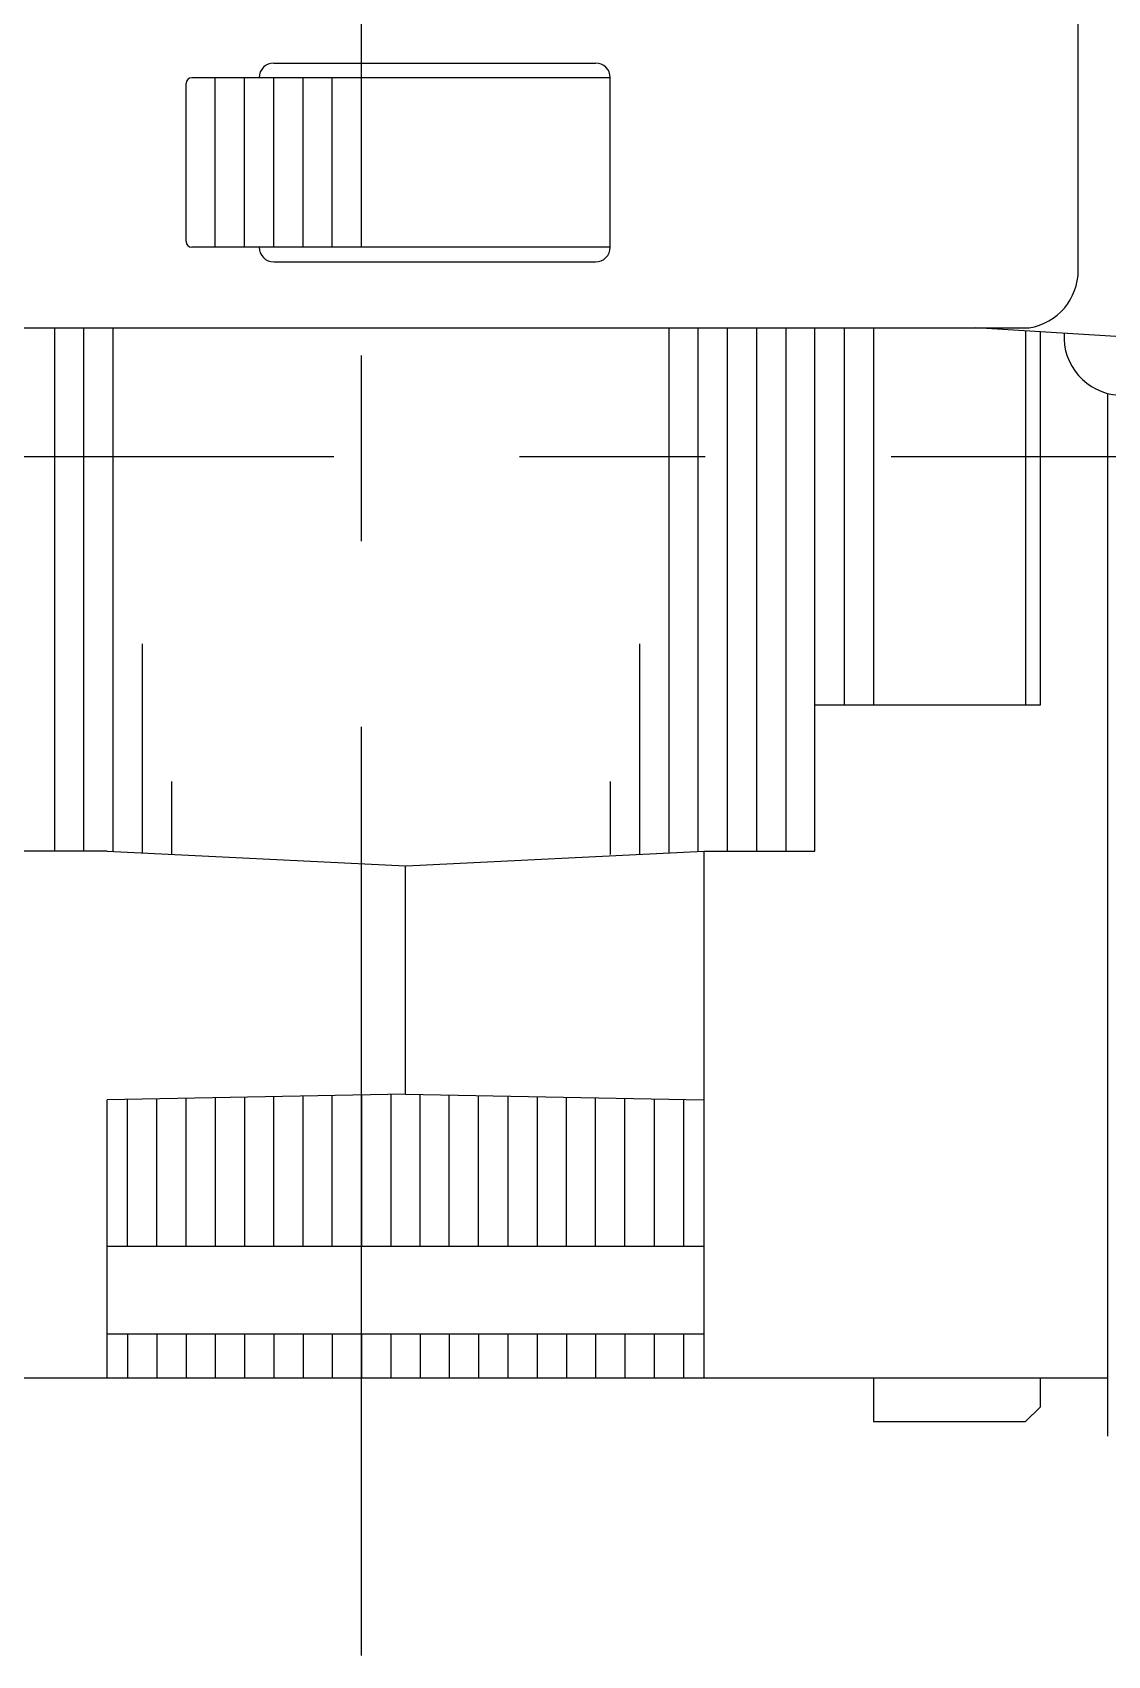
# Model space of a CAD drawing. Extents: x -260 to 40, y -107 to 195.
# Drawn here: x -187.5 to -150.7, y -41 to 14.5 of the extents above; entities that cross this region are included whole.
import ezdxf

# ---------------------------------------------------------------- set-up
doc = ezdxf.new("R2010")
doc.units = 0
doc.linetypes.add('CENTER', pattern=[50.8, 31.75, -6.35, 6.35, -6.35])
doc.layers.get('0').update_dxf_attribs({"linetype": 'CONTINUOUS'})
doc.layers.add('CENTER', color=1, linetype='CENTER')

msp = doc.modelspace()

# ---------------------------------------------------------------- linework, layer by layer
at = {"color": 7, "linetype": 'CONTINUOUS'}
for p, q in [((-151.712, 6.37), (-151.712, 35.9)), ((-179.212, 13.453), (-168.212, 13.453)), ((-167.712, 12.953), (-182.012, 12.953)), ((-181.212, 7.153), (-181.212, 12.953)), ((-180.212, 7.153), (-180.212, 12.953)), ((-179.212, 7.153), (-179.212, 12.953)), ((-178.212, 7.153), (-178.212, 12.953)), ((-177.212, 7.153), (-177.212, 12.953)), ((-176.212, 7.153), (-176.212, 12.953)), ((-167.712, 7.153), (-167.712, 12.953)), ((-182.212, 7.353), (-182.212, 12.753)), ((-167.712, 7.153), (-182.012, 7.153)), ((-179.212, 6.653), (-168.212, 6.653)), ((-199.039, 4.397), (-153.385, 4.397)), ((-186.712, 4.397), (-186.712, -13.5)), ((-185.712, 4.397), (-185.712, -13.5)), ((-184.712, 4.382), (-184.712, -13.5)), ((-165.712, 4.397), (-165.712, -13.559)), ((-164.712, 4.397), (-164.712, -13.51)), ((-163.712, 4.397), (-163.712, -13.5)), ((-162.712, 4.397), (-162.712, -13.5)), ((-161.712, 4.397), (-161.712, -13.5)), ((-160.712, -13.5), (-160.712, 4.397)), ((-159.712, 4.397), (-159.712, -8.5)), ((-158.712, 4.397), (-158.712, -8.5)), ((-132.834, 3.027), (-155.212, 4.397)), ((-153.512, 4.293), (-153.512, -8.5)), ((-153.012, 4.263), (-153.012, -8.5)), ((-150.712, 2.157), (-150.712, -33.5)), ((-183.712, -6.402), (-183.712, -13.559)), ((-166.712, -6.402), (-166.712, -13.608)), ((-153.012, -8.5), (-160.712, -8.5)), ((-182.712, -11.108), (-182.712, -13.608)), ((-167.712, -11.108), (-167.712, -13.608)), ((-184.912, -13.5), (-188.712, -13.5)), ((-184.912, -13.5), (-174.712, -14)), ((-174.687, -13.999), (-164.512, -13.5)), ((-164.512, -13.5), (-164.512, -31.5)), ((-164.512, -13.5), (-160.712, -13.5)), ((-174.712, -21.8), (-174.712, -14)), ((-174.712, -21.8), (-184.912, -22)), ((-184.912, -31.5), (-184.912, -22)), ((-184.212, -27), (-184.212, -21.986)), ((-183.212, -27), (-183.212, -21.967)), ((-182.212, -27), (-182.212, -21.947)), ((-181.212, -21.927), (-181.212, -27)), ((-180.212, -21.908), (-180.212, -27)), ((-179.212, -27), (-179.212, -21.888)), ((-178.212, -27), (-178.212, -21.869)), ((-177.212, -27), (-177.212, -21.849)), ((-176.212, -21.829), (-176.212, -27)), ((-175.212, -21.81), (-175.212, -27)), ((-174.712, -21.8), (-164.512, -22)), ((-174.212, -27), (-174.212, -21.81)), ((-173.212, -27), (-173.212, -21.829)), ((-172.212, -27), (-172.212, -21.849)), ((-171.212, -21.869), (-171.212, -27)), ((-170.212, -21.888), (-170.212, -27)), ((-169.212, -27), (-169.212, -21.908)), ((-168.212, -27), (-168.212, -21.927)), ((-167.212, -27), (-167.212, -21.947)), ((-166.212, -21.967), (-166.212, -27)), ((-165.212, -21.986), (-165.212, -27)), ((-184.912, -27), (-164.512, -27)), ((-184.912, -30), (-164.512, -30)), ((-184.212, -30), (-184.212, -31.5)), ((-183.212, -30), (-183.212, -31.5)), ((-182.212, -30), (-182.212, -31.5)), ((-181.212, -30), (-181.212, -31.5)), ((-180.212, -30), (-180.212, -31.5)), ((-179.212, -30), (-179.212, -31.5)), ((-178.212, -30), (-178.212, -31.5)), ((-177.212, -30), (-177.212, -31.5)), ((-176.212, -30), (-176.212, -31.5)), ((-175.212, -30), (-175.212, -31.5)), ((-174.212, -30), (-174.212, -31.5)), ((-173.212, -30), (-173.212, -31.5)), ((-172.212, -30), (-172.212, -31.5)), ((-171.212, -30), (-171.212, -31.5)), ((-170.212, -30), (-170.212, -31.5)), ((-169.212, -30), (-169.212, -31.5)), ((-168.212, -30), (-168.212, -31.5)), ((-167.212, -30), (-167.212, -31.5)), ((-166.212, -30), (-166.212, -31.5)), ((-165.212, -30), (-165.212, -31.5)), ((-201.712, -31.5), (-150.712, -31.5)), ((-158.712, -31.5), (-158.712, -33)), ((-153.012, -31.5), (-153.012, -32.5)), ((-153.012, -32.5), (-153.512, -33)), ((-158.712, -33), (-153.512, -33))]:
    msp.add_line(p, q, dxfattribs=at)
for centre, radius, start, end in [((-179.212, 12.953), 0.5, 90, 180), ((-168.212, 12.953), 0.5, 0, 90), ((-182.012, 12.753), 0.2, 90, 180), ((-182.012, 7.353), 0.2, 180, 270), ((-179.212, 7.153), 0.5, 180, 270), ((-168.212, 7.153), 0.5, 270, 0), ((-153.712, 6.37), 2, 279.4022, 360), ((-150.201, 4.09), 2, 176.5, 266.5)]:
    msp.add_arc(centre, radius, start, end, dxfattribs=at)
at = {"layer": 'CENTER', "color": 1, "linetype": 'CENTER'}
for p, q in [((-176.212, -40.998), (-176.212, 63.6)), ((-259.712, 0), (-92.712, 0))]:
    msp.add_line(p, q, dxfattribs=at)

doc.saveas('drawing.dxf')
